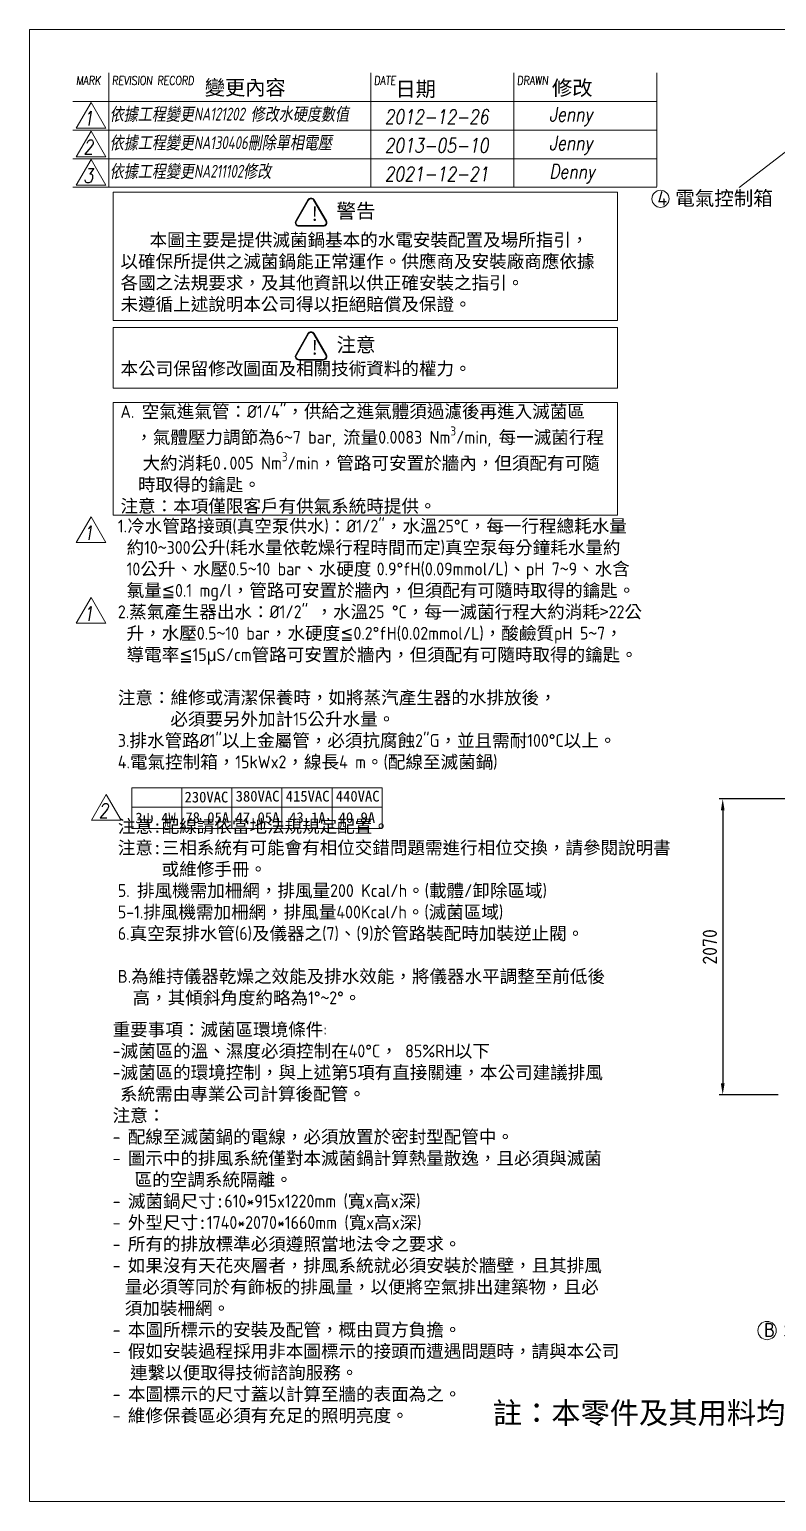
# Model space of a CAD drawing. Header units: millimetres. Extents: x -437105 to -215729, y -13373 to 269.
# Drawn here: x -349373 to -344149, y -10031 to 269 of the extents above; entities that cross this region are included whole.
import ezdxf

# ---------------------------------------------------------------- set-up
doc = ezdxf.new("R2010")
doc.units = ezdxf.units.MM
doc.header["$MEASUREMENT"] = 0
doc.layers.get('0').update_dxf_attribs({"lineweight": 25})
for name, color, linetype, lineweight in [('D', 3, 'Continuous', 13), ('F', 7, 'Continuous', 15), ('T', 4, 'Continuous', 15)]:
    doc.layers.add(name, color=color, linetype=linetype, lineweight=lineweight)
doc.styles.get("Standard").update_dxf_attribs({"font": 'KAIU.TTF'})
doc.styles.add('STU25', font='isocp2.shx')
doc.styles.add('Text', font='romans.shx', dxfattribs={"width": 0.8, "oblique": 10})
doc.dimstyles.new('STU25', dxfattribs={"dimscale": 40, "dimtxt": 2.5, "dimasz": 2, "dimexe": 0.6, "dimexo": 1, "dimgap": 1, "dimtad": 1, "dimdsep": 46, "dimtxsty": 'STU25', "dimcen": 2, "dimazin": 2, "dimtfac": 1, "dimtmove": 0, "dimatfit": 3, "dimfxl": 0, "dimtolj": 1, "dimtzin": 0, "dimarcsym": 0})

# ---------------------------------------------------------------- blocks, each defined once
blk = doc.blocks.new('*D6')
at = {"layer": 'D', "color": 0, "lineweight": -2}
for p, q in [((-343337, -5115), (-344549, -5115)), ((-344525, -5195), (-344525, -7105)), ((-344137, -7185), (-344549, -7185))]:
    blk.add_line(p, q, dxfattribs=at)
at = {"layer": 'D', "color": 0}
for points in [[(-344512, -5195), (-344538, -5195), (-344525, -5115)], [(-344538, -7105), (-344512, -7105), (-344525, -7185)]]:
    blk.add_solid(points, dxfattribs=at)
at = {"layer": 'Defpoints', "color": 0}
for p in [(-343297, -5115), (-344525, -7185), (-344097, -7185)]:
    blk.add_point(p, dxfattribs=at)
at = {"layer": 'D', "color": 0, "insert": (-344615, -6150), "char_height": 100, "attachment_point": 5, "rotation": 90, "style": 'STU25'}
blk.add_mtext('\\A1;2070', dxfattribs=at)

msp = doc.modelspace()

# ---------------------------------------------------------------- hatches: boundary and pattern name
at = {"layer": 'D'}
h = msp.add_hatch(color=11, dxfattribs=at)
edge = h.paths.add_edge_path()
edge.add_line((-347425.748, -922.877), (-347511.107, -1070.723))
edge.add_arc((-347489.456, -1083.223), 25, 149.9999999, 270)
edge.add_line((-347489.456, -1108.223), (-347318.738, -1108.223))
edge.add_arc((-347318.738, -1083.223), 25, 270, 389.9999999)
edge.add_line((-347297.087, -1070.723), (-347382.446, -922.877))
edge.add_arc((-347404.097, -935.377), 25, 30, 150)
edge = h.paths.add_edge_path(flags=16)
edge.add_arc((-347404.097, -935.377), 20, 30, 150)
edge.add_line((-347421.417, -925.377), (-347506.776, -1073.223))
edge.add_arc((-347489.456, -1083.223), 20, 149.9999999, 270)
edge.add_line((-347489.456, -1103.223), (-347318.738, -1103.223))
edge.add_arc((-347318.738, -1083.223), 20, 270, 389.9999999)
edge.add_line((-347301.417, -1073.223), (-347386.776, -925.377))
h = msp.add_hatch(color=11, dxfattribs=at)
edge = h.paths.add_edge_path()
edge.add_ellipse((-347489.456, -2019.436), major_axis=(25, 0), ratio=1, start_angle=149.9999999, end_angle=270)
edge.add_line((-347489.456, -2044.436), (-347318.738, -2044.436))
edge.add_ellipse((-347318.738, -2019.436), major_axis=(25, 0), ratio=1, start_angle=270, end_angle=389.9999999)
edge.add_line((-347297.087, -2006.936), (-347382.446, -1859.089))
edge.add_ellipse((-347404.097, -1871.589), major_axis=(25, 0), ratio=1, start_angle=30, end_angle=150)
edge.add_line((-347425.748, -1859.089), (-347511.107, -2006.936))
edge = h.paths.add_edge_path(flags=16)
edge.add_ellipse((-347489.456, -2019.436), major_axis=(20, 0), ratio=1, start_angle=149.9999999, end_angle=270)
edge.add_line((-347489.456, -2039.436), (-347318.738, -2039.436))
edge.add_ellipse((-347318.738, -2019.436), major_axis=(20, 0), ratio=1, start_angle=270, end_angle=389.9999999)
edge.add_line((-347301.417, -2009.436), (-347386.776, -1861.589))
edge.add_ellipse((-347404.097, -1871.589), major_axis=(20, 0), ratio=1, start_angle=30, end_angle=150)
edge.add_line((-347421.417, -1861.589), (-347506.776, -2009.436))

# ---------------------------------------------------------------- linework, layer by layer
for p, q in [((-343621.028, -226.55), (-344409.713, -837.488)), ((-348657.279, -5037.206), (-348657.279, -5322.252)), ((-348657.279, -5037.206), (-346907.279, -5037.206)), ((-348307.279, -5037.206), (-348307.279, -5322.252)), ((-347957.279, -5037.206), (-347957.279, -5322.252)), ((-347607.279, -5037.206), (-347607.279, -5322.252)), ((-347257.279, -5037.206), (-347257.279, -5322.252)), ((-346907.279, -5037.206), (-346907.279, -5322.252)), ((-348657.279, -5172.252), (-346907.279, -5172.252)), ((-348657.279, -5322.252), (-346907.279, -5322.252))]:
    msp.add_line(p, q, dxfattribs=at)
at = {"layer": 'D', "color": 11}
for p, q in [((-347425.748, -922.877), (-347511.107, -1070.723)), ((-347421.417, -925.377), (-347506.776, -1073.223)), ((-347386.776, -925.377), (-347301.417, -1073.223)), ((-347382.446, -922.877), (-347297.087, -1070.723)), ((-347489.456, -1103.223), (-347318.738, -1103.223)), ((-347489.456, -1108.223), (-347318.738, -1108.223)), ((-347425.748, -1859.089), (-347511.107, -2006.936)), ((-347421.417, -1861.589), (-347506.776, -2009.436)), ((-347386.776, -1861.589), (-347301.417, -2009.436)), ((-347382.446, -1859.089), (-347297.087, -2006.936)), ((-347489.456, -2039.436), (-347318.738, -2039.436)), ((-347489.456, -2044.436), (-347318.738, -2044.436))]:
    msp.add_line(p, q, dxfattribs=at)
for points in [[(-348787.341, -869.248), (-345261.354, -869.248), (-345261.354, -1768.067), (-348787.341, -1768.067)], [(-348787.341, -1816.637), (-345261.354, -1816.637), (-345261.354, -2241.099), (-348787.341, -2241.099)], [(-348787.341, -2340.494), (-345261.354, -2340.494), (-345261.354, -3129.328), (-348787.341, -3129.328)]]:
    msp.add_lwpolyline(points, close=True, dxfattribs=at)
at = {"layer": 'D'}
for centre, radius in [((-344960.216, -915.694), 60), ((-344214.74, -8834.369), 63.984)]:
    msp.add_circle(centre, radius, dxfattribs=at)
at = {"layer": 'D', "color": 11}
for centre, radius, start, end in [((-347404.097, -935.377), 25, 30, 150), ((-347404.097, -935.377), 20, 30, 150), ((-347489.456, -1083.223), 25, 149.9999999, 270), ((-347489.456, -1083.223), 20, 149.9999999, 270), ((-347318.738, -1083.223), 25, 270, 29.9999999), ((-347318.738, -1083.223), 20, 270, 29.9999999), ((-347404.097, -1871.589), 25, 30, 150), ((-347404.097, -1871.589), 20, 30, 150), ((-347489.456, -2019.436), 25, 149.9999999, 270), ((-347489.456, -2019.436), 20, 149.9999999, 270), ((-347318.738, -2019.436), 25, 270, 29.9999999), ((-347318.738, -2019.436), 20, 270, 29.9999999)]:
    msp.add_arc(centre, radius, start, end, dxfattribs=at)
at = {"layer": 'F', "color": 7}
for p, q in [((-348818.964, -35.32), (-348818.964, -835.32)), ((-346985.465, -835.32), (-346985.465, -35.32)), ((-345985.465, -835.32), (-345985.465, -35.32)), ((-344985.465, -830.08), (-344985.465, -35.32)), ((-344985.465, -235.32), (-349068.964, -235.32)), ((-349068.964, -435.32), (-344985.465, -435.32)), ((-349068.964, -635.32), (-344985.465, -635.32)), ((-349068.964, -835.32), (-344985.465, -835.32))]:
    msp.add_line(p, q, dxfattribs=at)
at = {"layer": 'F'}
msp.add_line((-344985.465, -35.32), (-344985.465, -435.32), dxfattribs=at)
at = {"layer": 'F', "color": 6}
for points in [[(-349373.432, 269.148), (-349373.432, -10030.852), (-334723.432, -10030.852), (-334723.432, 269.148)], [(-349373.286, 269.045), (-349373.286, -10030.852), (-334723.432, -10030.852), (-334723.432, 269.045)]]:
    msp.add_lwpolyline(points, close=True, dxfattribs=at)
at = {"layer": 'F', "color": 7}
for points in [[(-348942.058, -241.619), (-349045.936, -421.542), (-348838.179, -421.542)], [(-348942.058, -441.619), (-349045.936, -621.542), (-348838.179, -621.542)], [(-348942.058, -641.619), (-349045.936, -821.542), (-348838.179, -821.542)], [(-348942.058, -3141.365), (-349045.936, -3321.288), (-348838.179, -3321.288)], [(-348942.058, -3706.138), (-349045.936, -3886.061), (-348838.179, -3886.061)], [(-348835.808, -5084.515), (-348939.686, -5264.438), (-348731.929, -5264.438)]]:
    msp.add_lwpolyline(points, close=True, dxfattribs=at)

# ---------------------------------------------------------------- texts
at = {"lineweight": -3}
for s, p in [('變更內容', (-348147.482, -189.525)), ('日期', (-346813.969, -199.413)), ('修改', (-345718.994, -191.503))]:
    msp.add_text(s, height=103.7872, dxfattribs=at).set_placement(p)
at = {"insert": (-346133.368, -9335.677), "char_height": 150.00813, "attachment_point": 1, "style": 'STU25'}
msp.add_mtext('{\\f標楷體|b0|i0|c136|p65;註：本零件及其用料均須符合}RoHS{\\f標楷體|b0|i0|c136|p65;指令。}', dxfattribs=at)
at = {"layer": 'D', "char_height": 100, "attachment_point": 1}
for s, insert in [('{\\Fisocp2.shx;\\C3;4 \\f標楷體|b0|i0|c136|p65;電氣控制箱}', (-344981.546, -861.972)), ('{\\Fisocp2.shx;\\C3;B \\f標楷體|b0|i0|c136|p65;水平調整腳}', (-344235.551, -8780.029))]:
    msp.add_mtext(s, dxfattribs=dict(at, insert=insert))
at = {"layer": 'D', "color": 11, "attachment_point": 1, "style": 'STU25'}
for s, insert, char_height in [('{\\f標楷體|b0|i0|c136|p65;!}', (-347412.408, -970.107), 100), ('{\\f標楷體|b0|i0|c136|p65;警告}', (-347225.895, -950.738), 100), ('\\A1;\\P  {\\f????|b0|i0|c0|p54;   \\f標楷體|b0|i0|c136|p65;本圖主要是提供滅菌鍋基本的水電安裝配置及場所指引，\\P以確保所提供之滅菌鍋能正常運作。供應商及安裝廠商應依據\\P各國之法規要求，及其他資訊以供正確安裝之指引。\\P未遵循上述說明本公司得以拒絕賠償及保證。\\P\\P\\P本公司保留修改圖面及相關技術資料的權力。\\P\\P}A. {\\f標楷體|b0|i0|c136|p65;空氣進氣管：}%%c1/4"{\\f標楷體|b0|i0|c136|p65;，供給之進氣體須過濾後再進入滅菌區\\P}  {\\f標楷體|b0|i0|c136|p65;，氣體壓力調節為}6{\\f標楷體|b0|i0|c136|p65;~}7 bar, {\\f標楷體|b0|i0|c136|p65;流量}0.0083 Nm{\\H0.7x;\\S3^ ;}/min, {\\f標楷體|b0|i0|c136|p65;每一滅菌行程\\P}   {\\f標楷體|b0|i0|c136|p65;大約消耗}0{\\f標楷體|b0|i0|c136|p65;.}005 Nm{\\H0.7x;\\S3^ ;}/min{\\f標楷體|b0|i0|c136|p65;，管路可安置於牆內，但須配有可隨\\P  時取得的鑰匙。\\P注意：本項僅限客戶有供氣系統時提供。}', (-348736.651, -1008.439), 90), ('{\\f標楷體|b0|i0|c136|p65;!}', (-347412.408, -1906.319), 100), ('{\\f標楷體|b0|i0|c136|p65;注意}', (-347225.895, -1886.951), 100), ('1.{\\f標楷體|b0|i0|c136|p65;冷水管路接頭}({\\f標楷體|b0|i0|c136|p65;真空泵供水}){\\f標楷體|b0|i0|c136|p65;：}%%C1/2"{\\f標楷體|b0|i0|c136|p65;，水溫}25%%DC{\\f標楷體|b0|i0|c136|p65;，每一行程總耗水量\\P 約}10{\\f標楷體|b0|i0|c136|p65;~}300{\\f標楷體|b0|i0|c136|p65;公升}({\\f標楷體|b0|i0|c136|p65;耗水量依乾燥行程時間而定}){\\f標楷體|b0|i0|c136|p65;真空泵每分鐘耗水量約\\P }10{\\f標楷體|b0|i0|c136|p65;公升、水壓}0.5{\\f標楷體|b0|i0|c136|p65;~}10 bar{\\f標楷體|b0|i0|c136|p65;、水硬度\\Fisocp2.shx|c136;\\H0.7188x; }0.9%%DfH(0.09mmol/L){\\f標楷體|b0|i0|c136|p65;、}pH 7{\\f標楷體|b0|i0|c136|p65;~}9{\\f標楷體|b0|i0|c136|p65;、水含\\P 氯量\\f新細明體|b0|i0|c136|p18;≦}0.1 mg/l{\\f標楷體|b0|i0|c136|p65;，管路可安置於牆內，但須配有可隨時取得的鑰匙。}\\P2.{\\f標楷體|b0|i0|c136|p65;蒸氣產生器出水：}%%C1/2" {\\f標楷體|b0|i0|c136|p65;，水溫}25 %%DC{\\f標楷體|b0|i0|c136|p65;，每一滅菌行程大約消耗>}22{\\f標楷體|b0|i0|c136|p65;公\\P 升，水壓}0.5{\\f標楷體|b0|i0|c136|p65;~}10 bar{\\f標楷體|b0|i0|c136|p65;，水硬度\\f新細明體|b0|i0|c136|p18;≦}0.2%%DfH(0.02mmol/L){\\f標楷體|b0|i0|c136|p65;，酸鹼質}pH 5{\\f標楷體|b0|i0|c136|p65;~}7{\\f標楷體|b0|i0|c136|p65;，\\P 導電率\\f新細明體|b0|i0|c136|p18;≦}15{\\f新細明體|b0|i0|c136|p16;μ}S/cm{\\f標楷體|b0|i0|c136|p65;管路可安置於牆內，但須配有可隨時取得的鑰匙。\\P\\P注意：維修或清潔保養時，如將蒸汽產生器的水排放後，\\P      必須要另外加計}15{\\f標楷體|b0|i0|c136|p65;公升水量。}\\P3.{\\f標楷體|b0|i0|c136|p65;排水管路}%%C1"{\\f標楷體|b0|i0|c136|p65;以上金屬管，必須抗腐蝕}2"G{\\f標楷體|b0|i0|c136|p65;，並且需耐}100%%DC{\\f標楷體|b0|i0|c136|p65;以上。} \\P4.{\\f標楷體|b0|i0|c136|p65;電氣控制箱，}15kWx2{\\f標楷體|b0|i0|c136|p65;，線長}4 m{\\f標楷體|b0|i0|c136|p65;。}({\\f標楷體|b0|i0|c136|p65;配線至滅菌鍋}) \\P\\P\\P{\\f標楷體|b0|i0|c136|p65;注意:配線請依當地法規規定配置。\\P\\fDFKai-SB|b0|i0|c136|p65;注意:三相系統有可能會有相位交錯問題需進行相位交換，請參閱說明書\\P     或維修手冊。}\\P5. {\\f標楷體|b0|i0|c136|p65;排風機需加柵網，排風量}200 Kcal/h{\\f標楷體|b0|i0|c136|p65;。}({\\f標楷體|b0|i0|c136|p65;載體}/{\\f標楷體|b0|i0|c136|p65;卸除區域})\\P5-1.{\\f標楷體|b0|i0|c136|p65;排風機需加柵網，排風量}400Kcal/h{\\f標楷體|b0|i0|c136|p65;。}({\\f標楷體|b0|i0|c136|p65;滅菌區域})\\P6.{\\f標楷體|b0|i0|c136|p65;真空泵排水管}(6){\\f標楷體|b0|i0|c136|p65;及儀器之}(7){\\f標楷體|b0|i0|c136|p65;、}(9){\\f標楷體|b0|i0|c136|p65;於管路裝配時加裝逆止閥。\\P}\\PB.{\\f標楷體|b0|i0|c136|p65;為維持儀器乾燥之效能及排水效能，將儀器水平調整至前低後}\\P  {\\f標楷體|b0|i0|c136|p65;高，其傾斜角度約略為}1%%D{\\f標楷體|b0|i0|c136|p65;~}2%%D{\\f標楷體|b0|i0|c136|p65;。}', (-348755.309, -3160.429), 90), ('{\\f標楷體|b0|i0|c136|p65;230VAC}', (-348289.035, -5064.203), 75), ('{\\f標楷體|b0|i0|c136|p65;380VAC}', (-347931.152, -5058.017), 75), ('{\\f標楷體|b0|i0|c136|p65;415VAC}', (-347581.152, -5058.017), 75), ('{\\f標楷體|b0|i0|c136|p65;440VAC}', (-347231.152, -5058.017), 75), ('{\\f標楷體|b0|i0|c136|p65;3ψ 4W}', (-348633.47, -5210.241), 75), ('{\\f標楷體|b0|i0|c136|p65;78.05A}', (-348282.952, -5207.572), 75), ('{\\f標楷體|b0|i0|c136|p65;47.05A}', (-347931.48, -5207.572), 75), ('{\\f標楷體|b0|i0|c136|p65;43.1A}', (-347557.127, -5207.572), 75), ('{\\f標楷體|b0|i0|c136|p65;40.9A}', (-347211.155, -5207.572), 75), ('{\\f標楷體|b0|i0|c136|p65;重要事項：滅菌區環境條件}:\\P-{\\f標楷體|b0|i0|c136|p65;滅菌區的溫、濕度必須控制在}40%%DC{\\f標楷體|b0|i0|c136|p65;，} 85%RH{\\f標楷體|b0|i0|c136|p65;以下}\\P-{\\f標楷體|b0|i0|c136|p65;滅菌區的環境控制，與上述第}5{\\f標楷體|b0|i0|c136|p65;項有直接關連，本公司建議排風}\\P {\\f標楷體|b0|i0|c136|p65;系統需由專業公司計算後配管。\\P注意：}\\P- {\\f標楷體|b0|i0|c136|p65;配線至滅菌鍋的電線，必須放置於密封型配管中。}\\P- {\\f標楷體|b0|i0|c136|p65;圖示中的排風系統僅對本滅菌鍋計算熱量散逸，且必須與滅菌}\\P   {\\f標楷體|b0|i0|c136|p65;區的空調系統隔離。}\\P- {\\f標楷體|b0|i0|c136|p65;滅菌鍋尺寸:}610*915x1220mm ({\\f標楷體|b0|i0|c136|p65;寬}x{\\f標楷體|b0|i0|c136|p65;高}x{\\f標楷體|b0|i0|c136|p65;深})\\P- {\\f標楷體|b0|i0|c136|p65;外型尺寸:}1740*2070*1660mm ({\\f標楷體|b0|i0|c136|p65;寬}x{\\f標楷體|b0|i0|c136|p65;高}x{\\f標楷體|b0|i0|c136|p65;深})\\P- {\\f標楷體|b0|i0|c136|p65;所有的排放標準必須遵照當地法令之要求。}\\P- {\\f標楷體|b0|i0|c136|p65;如果沒有天花夾層者，排風系統就必須安裝於牆壁，且其排風}\\P {\\f???|b0|i0|c0|p65; \\f標楷體|b0|i0|c136|p65;量必須等同於有飾板的排風量，以便將空氣排出建築物，且必}\\P {\\f???|b0|i0|c0|p65; \\f標楷體|b0|i0|c136|p65;須加裝柵網。}\\P- {\\f標楷體|b0|i0|c136|p65;本圖所標示的安裝及配管，概由買方負擔。}\\P- {\\f標楷體|b0|i0|c136|p65;假如安裝過程採用非本圖標示的接頭而遭遇問題時，請與本公司\\P  連繫以便取得技術諮詢服務。\\fPMingLiU|b0|i0|c136|p0;}\\P- {\\f標楷體|b0|i0|c136|p65;本圖標示的尺寸蓋以計算至牆的表面為之。}\\P- {\\f標楷體|b0|i0|c136|p65;維修保養區必須有充足的照明亮度。}', (-348791.784, -6683.27), 90)]:
    msp.add_mtext(s, dxfattribs=dict(at, insert=insert, char_height=char_height))
at = {"layer": 'F', "color": 1, "lineweight": 15, "style": 'Text', "oblique": 5, "width": 0.8}
for s, p in [('MARK', (-349046.851, -117.875)), ('REVISION RECORD', (-348796.851, -117.875)), ('DATE', (-346963.351, -117.875)), ('DRAWN', (-345963.351, -117.875))]:
    msp.add_text(s, height=60, dxfattribs=at).set_placement(p)
at = {"layer": 'T', "lineweight": 20, "style": 'Text', "oblique": 10, "width": 0.8}
for s, p in [('1', (-348996.433, -403.239)), ('2012-12-26', (-346889.81, -392.017)), ('Jenny', (-345738.19, -374.462)), ('2', (-348996.433, -603.239)), ('2013-05-10', (-346889.81, -592.017)), ('Jenny', (-345738.19, -574.462)), ('3', (-348996.433, -803.239)), ('2021-12-21', (-346889.81, -792.017)), ('Denny', (-345738.19, -774.462)), ('1', (-348996.433, -3302.985)), ('1', (-348996.433, -3867.758)), ('2', (-348890.183, -5246.135))]:
    msp.add_text(s, height=100, dxfattribs=at).set_placement(p)
at = {"layer": 'T', "linetype": 'Continuous', "lineweight": 20, "char_height": 89.999, "attachment_point": 1, "style": 'Text'}
for s, insert in [('{\\fDFKai-SB|b0|i0|c136|p65;依據工程變更\\Fisocp2.shx;NA121202 \\fDFKai-SB|b0|i0|c136|p65;修改水硬度數值}', (-348811.803, -277.998)), ('{\\fDFKai-SB|b0|i0|c136|p65;依據工程變更\\Fisocp2.shx;NA130406\\fDFKai-SB|b0|i0|c136|p65;刪除單相電壓}', (-348811.803, -477.998)), ('{\\fDFKai-SB|b0|i0|c136|p65;依據工程變更\\Fisocp2.shx|c136;NA211102\\fDFKai-SB|b0|i0|c136|p65;修改}', (-348811.803, -677.998))]:
    msp.add_mtext(s, dxfattribs=dict(at, insert=insert))

# ---------------------------------------------------------------- dimensions: what is measured, and where the dimension line sits
at = {"layer": 'D'}
dim = msp.add_linear_dim(base=(-344524.956, -7184.943), p1=(-343296.561, -5114.943), p2=(-344096.561, -7184.943), angle=90, dimstyle='STU25', dxfattribs=at)
dim.commit()
dim.dimension.update_dxf_attribs({"geometry": '*D6', "text_midpoint": (-344614.956, -6149.943)})

doc.saveas('drawing.dxf')
